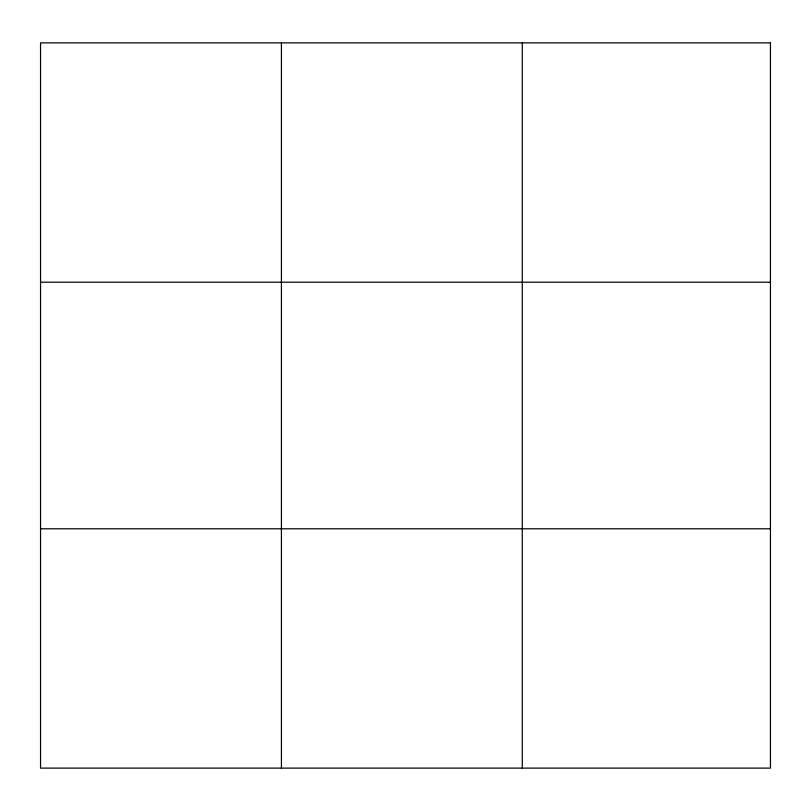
<?xml version="1.0" encoding="UTF-8"?>
<svg xmlns="http://www.w3.org/2000/svg" width="811" height="811" viewBox="0 0 811 811"><rect width="100%" height="100%" fill="white"/><g stroke="black" fill="none" stroke-linecap="round" stroke-linejoin="round"><path stroke-width="1.22" d="M281.417 768.118L281.417 42.882M522.284 768.118L522.284 42.882M40.55 282.208L770.45 282.208M40.55 528.792L770.45 528.792M770.45 42.882L770.45 768.118L40.55 768.118L40.55 42.882L770.45 42.882"/></g></svg>
